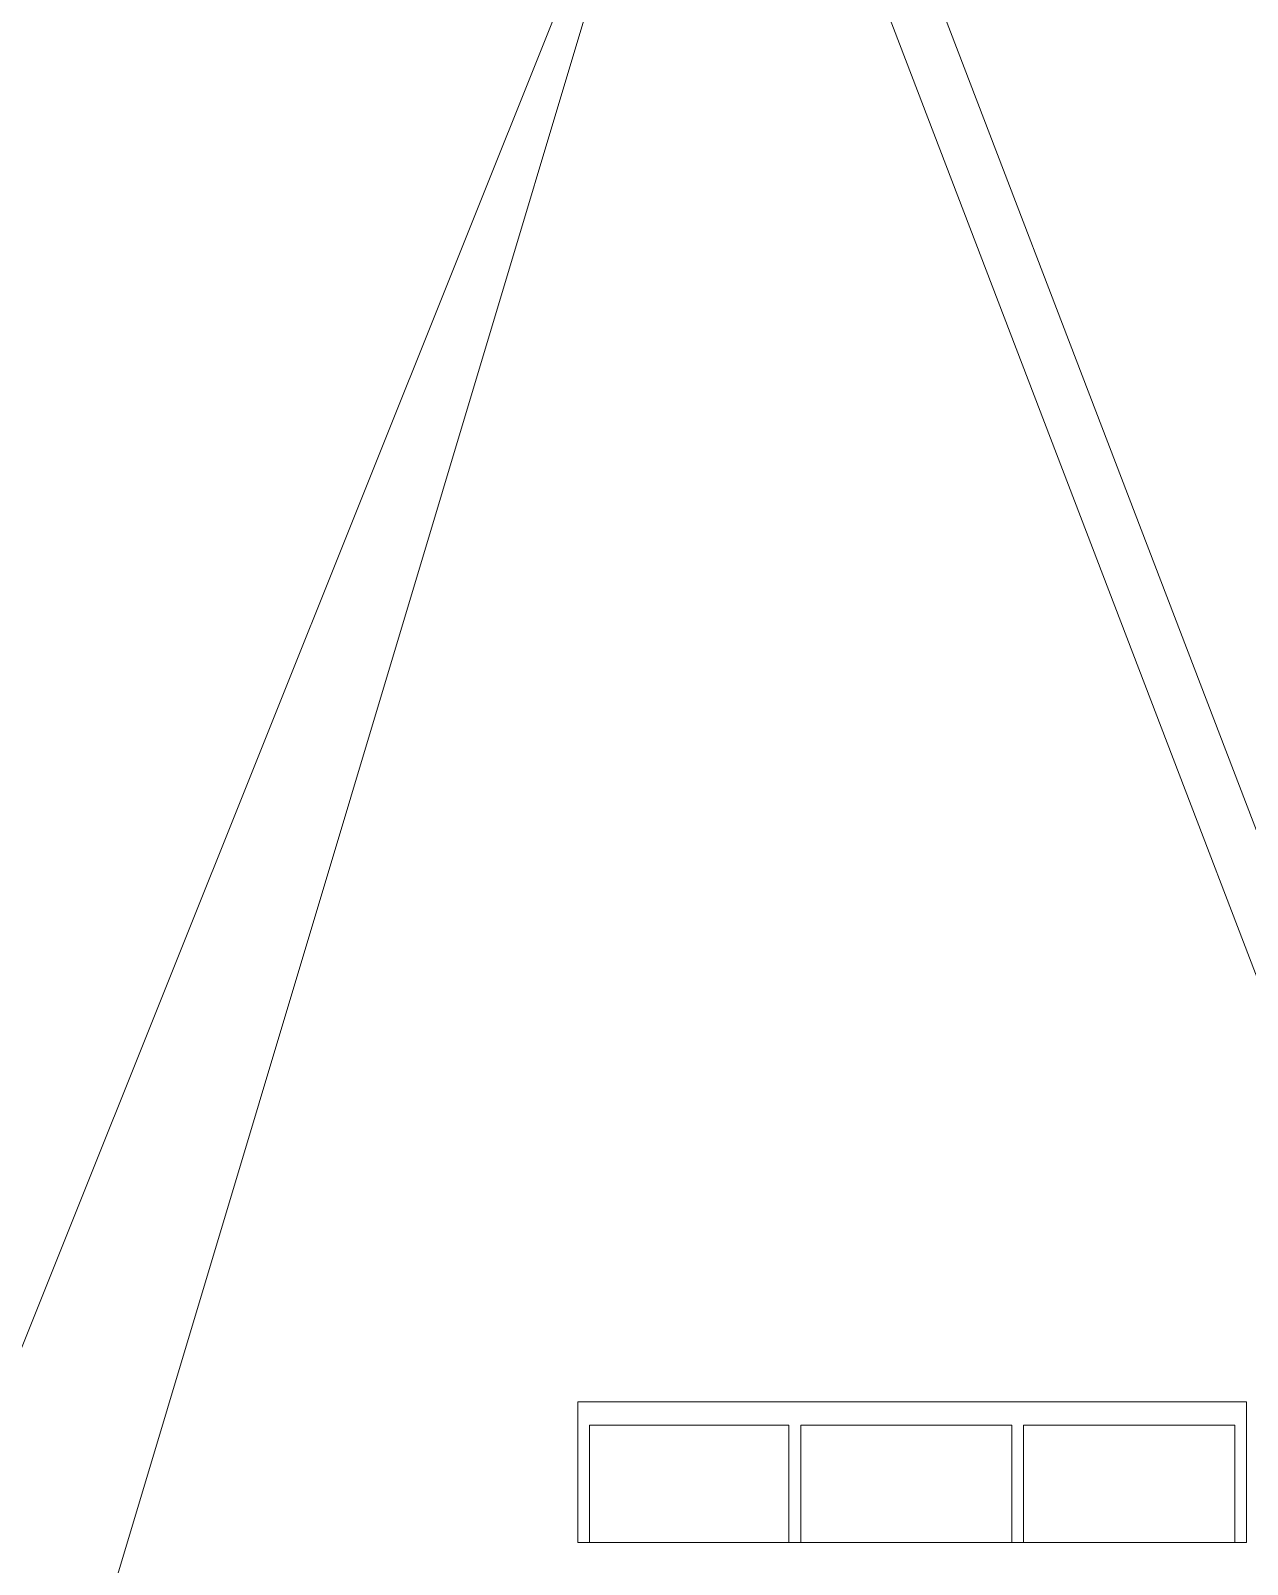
# Model space of a CAD drawing. Header units: inches. Extents: x -97 to 314, y -593 to 0.
# Drawn here: x 85.4 to 189.1, y -261.4 to -130.7 of the extents above; entities that cross this region are included whole.
import ezdxf

# ---------------------------------------------------------------- set-up
doc = ezdxf.new("R2010")
doc.units = ezdxf.units.IN
doc.header["$MEASUREMENT"] = 0
for name, color, linetype, lineweight in [('A-FLOR', 192, 'Continuous', 13), ('A-ROOF', 132, 'Continuous', 13), ('Q-CASE', 31, 'Continuous', 9)]:
    doc.layers.add(name, color=color, linetype=linetype, lineweight=lineweight)

# ---------------------------------------------------------------- blocks, each defined once
blk = doc.blocks.new('Roof_5_9_-1 - Roof_5_9_-1-697546-_3D_')
at = {"layer": 'A-ROOF'}
mesh = blk.add_polyface(dxfattribs=at)
corners = [(234, -326.5, 93), (73.5, -326.5, 146.5), (73.5, -91.5, 146.5), (144, -91.5, 123), (147, -89.52, 122), (147, -83, 122), (234, -83, 93), (137.07, -83, 125.31), (134.08, -84.97, 126.31), (134.08, -83, 126.31)]
mesh.append_faces([[corners[k] for k in face] for face in [(9, 7, 8)]])
mesh.append_faces([[corners[k] for k in face] for face in [(6, 4, 5)]], dxfattribs={"vtx0": -1})
mesh.append_faces([[corners[k] for k in face] for face in [(4, 6, 3), (0, 3, 6)]], dxfattribs={"vtx0": -1, "vtx1": -1})
mesh.append_faces([[corners[k] for k in face] for face in [(3, 0, 1)]], dxfattribs={"vtx0": -1, "vtx2": -1})
mesh.append_faces([[corners[k] for k in face] for face in [(1, 2, 3)]], dxfattribs={"vtx2": -1})
mesh = blk.add_polyface(dxfattribs=at)
corners = [(234.96, -326.5, 98.9), (234.96, -83, 98.9), (73.52, -83, 152.71), (73.52, -326.5, 152.71)]
mesh.append_faces([[corners[k] for k in face] for face in [(0, 1, 2, 3)]])
blk = doc.blocks.new('Casework 1 - Casework 1-745324-_3D_')
at = {"layer": 'Q-CASE'}
mesh = blk.add_polyface(dxfattribs=at)
corners = [(189, -247.5, 24), (132, -247.5, 24), (132, -259.5, 24), (189, -259.5, 24)]
mesh.append_faces([[corners[k] for k in face] for face in [(0, 1, 2, 3)]])
mesh = blk.add_polyface(dxfattribs=at)
corners = [(132, -259.5), (132, -247.5), (189, -247.5), (189, -259.5)]
mesh.append_faces([[corners[k] for k in face] for face in [(0, 1, 2, 3)]])
mesh = blk.add_polyface(dxfattribs=at)
corners = [(189, -247.5, 24), (189, -247.5), (132, -247.5), (132, -247.5, 24)]
mesh.append_faces([[corners[k] for k in face] for face in [(0, 1, 2, 3)]])
mesh = blk.add_polyface(dxfattribs=at)
corners = [(132, -247.5, 24), (132, -247.5), (132, -259.5), (132, -259.5, 24)]
mesh.append_faces([[corners[k] for k in face] for face in [(0, 1, 2, 3)]])
mesh = blk.add_polyface(dxfattribs=at)
corners = [(189, -259.5, 24), (189, -259.5), (189, -247.5), (189, -247.5, 24)]
mesh.append_faces([[corners[k] for k in face] for face in [(0, 1, 2, 3)]])
mesh = blk.add_polyface(dxfattribs=at)
corners = [(133, -249.5, 11.4), (133, -249.5, 1), (150, -249.5, 1), (150, -249.5, 11.4), (188, -249.5, 12.6), (188, -249.5, 23), (170, -249.5, 23), (170, -249.5, 12.6), (150, -249.5, 23), (133, -249.5, 23), (133, -249.5, 12.6), (150, -249.5, 12.6), (170, -249.5, 1), (188, -249.5, 1), (188, -249.5, 11.4), (170, -249.5, 11.4), (169, -249.5, 11.4), (151, -249.5, 11.4), (151, -249.5, 1), (169, -249.5, 1), (169, -249.5, 23), (151, -249.5, 23), (151, -249.5, 12.6), (169, -249.5, 12.6)]
mesh.append_faces([[corners[k] for k in face] for face in [(0, 1, 2, 3), (6, 7, 4, 5), (9, 10, 11, 8), (15, 12, 13, 14), (17, 18, 19, 16), (21, 22, 23, 20)]])
mesh = blk.add_polyface(dxfattribs=at)
corners = [(150, -249.5, 11.4), (150, -259.5, 11.4), (133, -259.5, 11.4), (133, -249.5, 11.4)]
mesh.append_faces([[corners[k] for k in face] for face in [(0, 1, 2, 3)]])
mesh = blk.add_polyface(dxfattribs=at)
corners = [(133, -249.5, 1), (133, -259.5, 1), (150, -259.5, 1), (150, -249.5, 1)]
mesh.append_faces([[corners[k] for k in face] for face in [(0, 1, 2, 3)]])
mesh = blk.add_polyface(dxfattribs=at)
corners = [(133, -249.5, 11.4), (133, -259.5, 11.4), (133, -259.5, 1), (133, -249.5, 1)]
mesh.append_faces([[corners[k] for k in face] for face in [(0, 1, 2, 3)]])
mesh = blk.add_polyface(dxfattribs=at)
corners = [(133, -249.5, 12.6), (133, -259.5, 12.6), (150, -259.5, 12.6), (150, -249.5, 12.6)]
mesh.append_faces([[corners[k] for k in face] for face in [(0, 1, 2, 3)]])
mesh = blk.add_polyface(dxfattribs=at)
corners = [(133, -249.5, 23), (133, -259.5, 23), (133, -259.5, 12.6), (133, -249.5, 12.6)]
mesh.append_faces([[corners[k] for k in face] for face in [(0, 1, 2, 3)]])
mesh = blk.add_polyface(dxfattribs=at)
corners = [(150, -249.5, 23), (150, -259.5, 23), (133, -259.5, 23), (133, -249.5, 23)]
mesh.append_faces([[corners[k] for k in face] for face in [(0, 1, 2, 3)]])
mesh = blk.add_polyface(dxfattribs=at)
corners = [(150, -249.5, 1), (150, -259.5, 1), (150, -259.5, 11.4), (150, -249.5, 11.4)]
mesh.append_faces([[corners[k] for k in face] for face in [(0, 1, 2, 3)]])
mesh = blk.add_polyface(dxfattribs=at)
corners = [(150, -249.5, 12.6), (150, -259.5, 12.6), (150, -259.5, 23), (150, -249.5, 23)]
mesh.append_faces([[corners[k] for k in face] for face in [(0, 1, 2, 3)]])
mesh = blk.add_polyface(dxfattribs=at)
corners = [(151, -249.5, 1), (151, -259.5, 1), (169, -259.5, 1), (169, -249.5, 1)]
mesh.append_faces([[corners[k] for k in face] for face in [(0, 1, 2, 3)]])
mesh = blk.add_polyface(dxfattribs=at)
corners = [(151, -249.5, 11.4), (151, -259.5, 11.4), (151, -259.5, 1), (151, -249.5, 1)]
mesh.append_faces([[corners[k] for k in face] for face in [(0, 1, 2, 3)]])
mesh = blk.add_polyface(dxfattribs=at)
corners = [(169, -249.5, 11.4), (169, -259.5, 11.4), (151, -259.5, 11.4), (151, -249.5, 11.4)]
mesh.append_faces([[corners[k] for k in face] for face in [(0, 1, 2, 3)]])
mesh = blk.add_polyface(dxfattribs=at)
corners = [(151, -249.5, 12.6), (151, -259.5, 12.6), (169, -259.5, 12.6), (169, -249.5, 12.6)]
mesh.append_faces([[corners[k] for k in face] for face in [(0, 1, 2, 3)]])
mesh = blk.add_polyface(dxfattribs=at)
corners = [(151, -249.5, 23), (151, -259.5, 23), (151, -259.5, 12.6), (151, -249.5, 12.6)]
mesh.append_faces([[corners[k] for k in face] for face in [(0, 1, 2, 3)]])
mesh = blk.add_polyface(dxfattribs=at)
corners = [(169, -249.5, 23), (169, -259.5, 23), (151, -259.5, 23), (151, -249.5, 23)]
mesh.append_faces([[corners[k] for k in face] for face in [(0, 1, 2, 3)]])
mesh = blk.add_polyface(dxfattribs=at)
corners = [(169, -249.5, 1), (169, -259.5, 1), (169, -259.5, 11.4), (169, -249.5, 11.4)]
mesh.append_faces([[corners[k] for k in face] for face in [(0, 1, 2, 3)]])
mesh = blk.add_polyface(dxfattribs=at)
corners = [(169, -249.5, 12.6), (169, -259.5, 12.6), (169, -259.5, 23), (169, -249.5, 23)]
mesh.append_faces([[corners[k] for k in face] for face in [(0, 1, 2, 3)]])
mesh = blk.add_polyface(dxfattribs=at)
corners = [(170, -249.5, 12.6), (170, -259.5, 12.6), (188, -259.5, 12.6), (188, -249.5, 12.6)]
mesh.append_faces([[corners[k] for k in face] for face in [(0, 1, 2, 3)]])
mesh = blk.add_polyface(dxfattribs=at)
corners = [(170, -249.5, 23), (170, -259.5, 23), (170, -259.5, 12.6), (170, -249.5, 12.6)]
mesh.append_faces([[corners[k] for k in face] for face in [(0, 1, 2, 3)]])
mesh = blk.add_polyface(dxfattribs=at)
corners = [(188, -249.5, 23), (188, -259.5, 23), (170, -259.5, 23), (170, -249.5, 23)]
mesh.append_faces([[corners[k] for k in face] for face in [(0, 1, 2, 3)]])
mesh = blk.add_polyface(dxfattribs=at)
corners = [(170, -249.5, 11.4), (170, -259.5, 11.4), (170, -259.5, 1), (170, -249.5, 1)]
mesh.append_faces([[corners[k] for k in face] for face in [(0, 1, 2, 3)]])
mesh = blk.add_polyface(dxfattribs=at)
corners = [(188, -249.5, 11.4), (188, -259.5, 11.4), (170, -259.5, 11.4), (170, -249.5, 11.4)]
mesh.append_faces([[corners[k] for k in face] for face in [(0, 1, 2, 3)]])
mesh = blk.add_polyface(dxfattribs=at)
corners = [(170, -249.5, 1), (170, -259.5, 1), (188, -259.5, 1), (188, -249.5, 1)]
mesh.append_faces([[corners[k] for k in face] for face in [(0, 1, 2, 3)]])
mesh = blk.add_polyface(dxfattribs=at)
corners = [(188, -249.5, 12.6), (188, -259.5, 12.6), (188, -259.5, 23), (188, -249.5, 23)]
mesh.append_faces([[corners[k] for k in face] for face in [(0, 1, 2, 3)]])
mesh = blk.add_polyface(dxfattribs=at)
corners = [(188, -249.5, 1), (188, -259.5, 1), (188, -259.5, 11.4), (188, -249.5, 11.4)]
mesh.append_faces([[corners[k] for k in face] for face in [(0, 1, 2, 3)]])
mesh = blk.add_polyface(dxfattribs=at)
corners = [(189, -259.5, 24), (132, -259.5, 24), (132, -259.5), (189, -259.5), (133, -259.5, 11.4), (150, -259.5, 11.4), (150, -259.5, 1), (133, -259.5, 1), (188, -259.5, 12.6), (170, -259.5, 12.6), (170, -259.5, 23), (188, -259.5, 23), (150, -259.5, 23), (150, -259.5, 12.6), (133, -259.5, 12.6), (133, -259.5, 23), (170, -259.5, 1), (170, -259.5, 11.4), (188, -259.5, 11.4), (188, -259.5, 1), (169, -259.5, 11.4), (169, -259.5, 1), (151, -259.5, 1), (151, -259.5, 11.4), (169, -259.5, 23), (169, -259.5, 12.6), (151, -259.5, 12.6), (151, -259.5, 23)]
mesh.append_faces([[corners[k] for k in face] for face in [(13, 27, 12), (5, 14, 4)]], dxfattribs={"vtx0": -1, "vtx1": -1})
mesh.append_faces([[corners[k] for k in face] for face in [(16, 21, 3, 19)]], dxfattribs={"vtx0": -1, "vtx1": -1, "vtx2": -1})
mesh.append_faces([[corners[k] for k in face] for face in [(13, 23, 26, 27)]], dxfattribs={"vtx0": -1, "vtx1": -1, "vtx3": -1})
mesh.append_faces([[corners[k] for k in face] for face in [(1, 27, 24, 0), (2, 7, 4, 1)]], dxfattribs={"vtx0": -1, "vtx2": -1})
mesh.append_faces([[corners[k] for k in face] for face in [(1, 15, 12, 27), (0, 11, 8, 18), (9, 24, 25, 20)]], dxfattribs={"vtx0": -1, "vtx2": -1, "vtx3": -1})
mesh.append_faces([[corners[k] for k in face] for face in [(9, 10, 24), (16, 17, 21)]], dxfattribs={"vtx1": -1, "vtx2": -1})
mesh.append_faces([[corners[k] for k in face] for face in [(14, 15, 1, 4), (13, 14, 5, 23), (10, 11, 0, 24), (6, 7, 2, 22), (20, 21, 17, 9)]], dxfattribs={"vtx1": -1, "vtx2": -1, "vtx3": -1})
mesh.append_faces([[corners[k] for k in face] for face in [(8, 9, 17, 18), (25, 26, 23, 20), (22, 23, 5, 6), (21, 22, 2, 3), (18, 19, 3, 0)]], dxfattribs={"vtx1": -1, "vtx3": -1})

msp = doc.modelspace()

# ---------------------------------------------------------------- block references
at = {"layer": 'A-ROOF'}
msp.add_blockref('Roof_5_9_-1 - Roof_5_9_-1-697546-_3D_', (0, 0), dxfattribs=at)
at = {"layer": 'Q-CASE'}
msp.add_blockref('Casework 1 - Casework 1-745324-_3D_', (0, 0), dxfattribs=at)

# ---------------------------------------------------------------- meshes
at = {"layer": 'A-FLOR'}
mesh = msp.add_polyface(dxfattribs=at)
corners = [(-96, -332.5, -5.91), (-96, -83, -5.91), (0, -83, -5.91), (0, 0, -5.91), (147, 0, -5.91), (147, -87, -5.91), (240.5, -87, -5.91), (240.5, -331, -5.91), (115.5, -331, -5.91), (115.5, -326.5, -5.91), (109, -326.5, -5.91), (109, -331, -5.91), (71.5, -331, -5.91), (71.5, -275.57, -5.91), (36.5, -275.57, -5.91), (36.5, -331, -5.91), (-91.5, -331, -5.91), (-91.5, -332.5, -5.91)]
mesh.append_faces([[corners[k] for k in face] for face in [(5, 13, 2)]], dxfattribs={"vtx0": -1, "vtx1": -1, "vtx2": -1})
mesh.append_faces([[corners[k] for k in face] for face in [(7, 9, 13, 5)]], dxfattribs={"vtx0": -1, "vtx1": -1, "vtx2": -1, "vtx3": -1})
mesh.append_faces([[corners[k] for k in face] for face in [(2, 13, 14, 1), (13, 9, 10)]], dxfattribs={"vtx0": -1, "vtx2": -1})
mesh.append_faces([[corners[k] for k in face] for face in [(6, 7, 5)]], dxfattribs={"vtx1": -1})
mesh.append_faces([[corners[k] for k in face] for face in [(7, 8, 9)]], dxfattribs={"vtx2": -1})
mesh.append_faces([[corners[k] for k in face] for face in [(14, 15, 16, 1)]], dxfattribs={"vtx2": -1, "vtx3": -1})
mesh.append_faces([[corners[k] for k in face] for face in [(16, 17, 0, 1), (10, 11, 12, 13), (2, 3, 4, 5)]], dxfattribs={"vtx3": -1})
mesh = msp.add_polyface(dxfattribs=at)
corners = [(-96, -332.5), (-91.5, -332.5), (-91.5, -331), (36.5, -331), (36.5, -275.57), (71.5, -275.57), (71.5, -331), (109, -331), (109, -326.5), (115.5, -326.5), (115.5, -331), (240.5, -331), (240.5, -87), (147, -87), (147, 0), (0, 0), (0, -83), (-96, -83)]
mesh.append_faces([[corners[k] for k in face] for face in [(8, 5, 6, 7)]], dxfattribs={"vtx0": -1})
mesh.append_faces([[corners[k] for k in face] for face in [(13, 5, 11, 12), (9, 5, 8)]], dxfattribs={"vtx0": -1, "vtx1": -1})
mesh.append_faces([[corners[k] for k in face] for face in [(9, 11, 5)]], dxfattribs={"vtx0": -1, "vtx1": -1, "vtx2": -1})
mesh.append_faces([[corners[k] for k in face] for face in [(4, 16, 17, 2), (16, 4, 5, 13)]], dxfattribs={"vtx0": -1, "vtx2": -1, "vtx3": -1})
mesh.append_faces([[corners[k] for k in face] for face in [(10, 11, 9), (3, 4, 2)]], dxfattribs={"vtx1": -1})
mesh.append_faces([[corners[k] for k in face] for face in [(14, 15, 16, 13), (0, 1, 2, 17)]], dxfattribs={"vtx2": -1})

doc.saveas('drawing.dxf')
